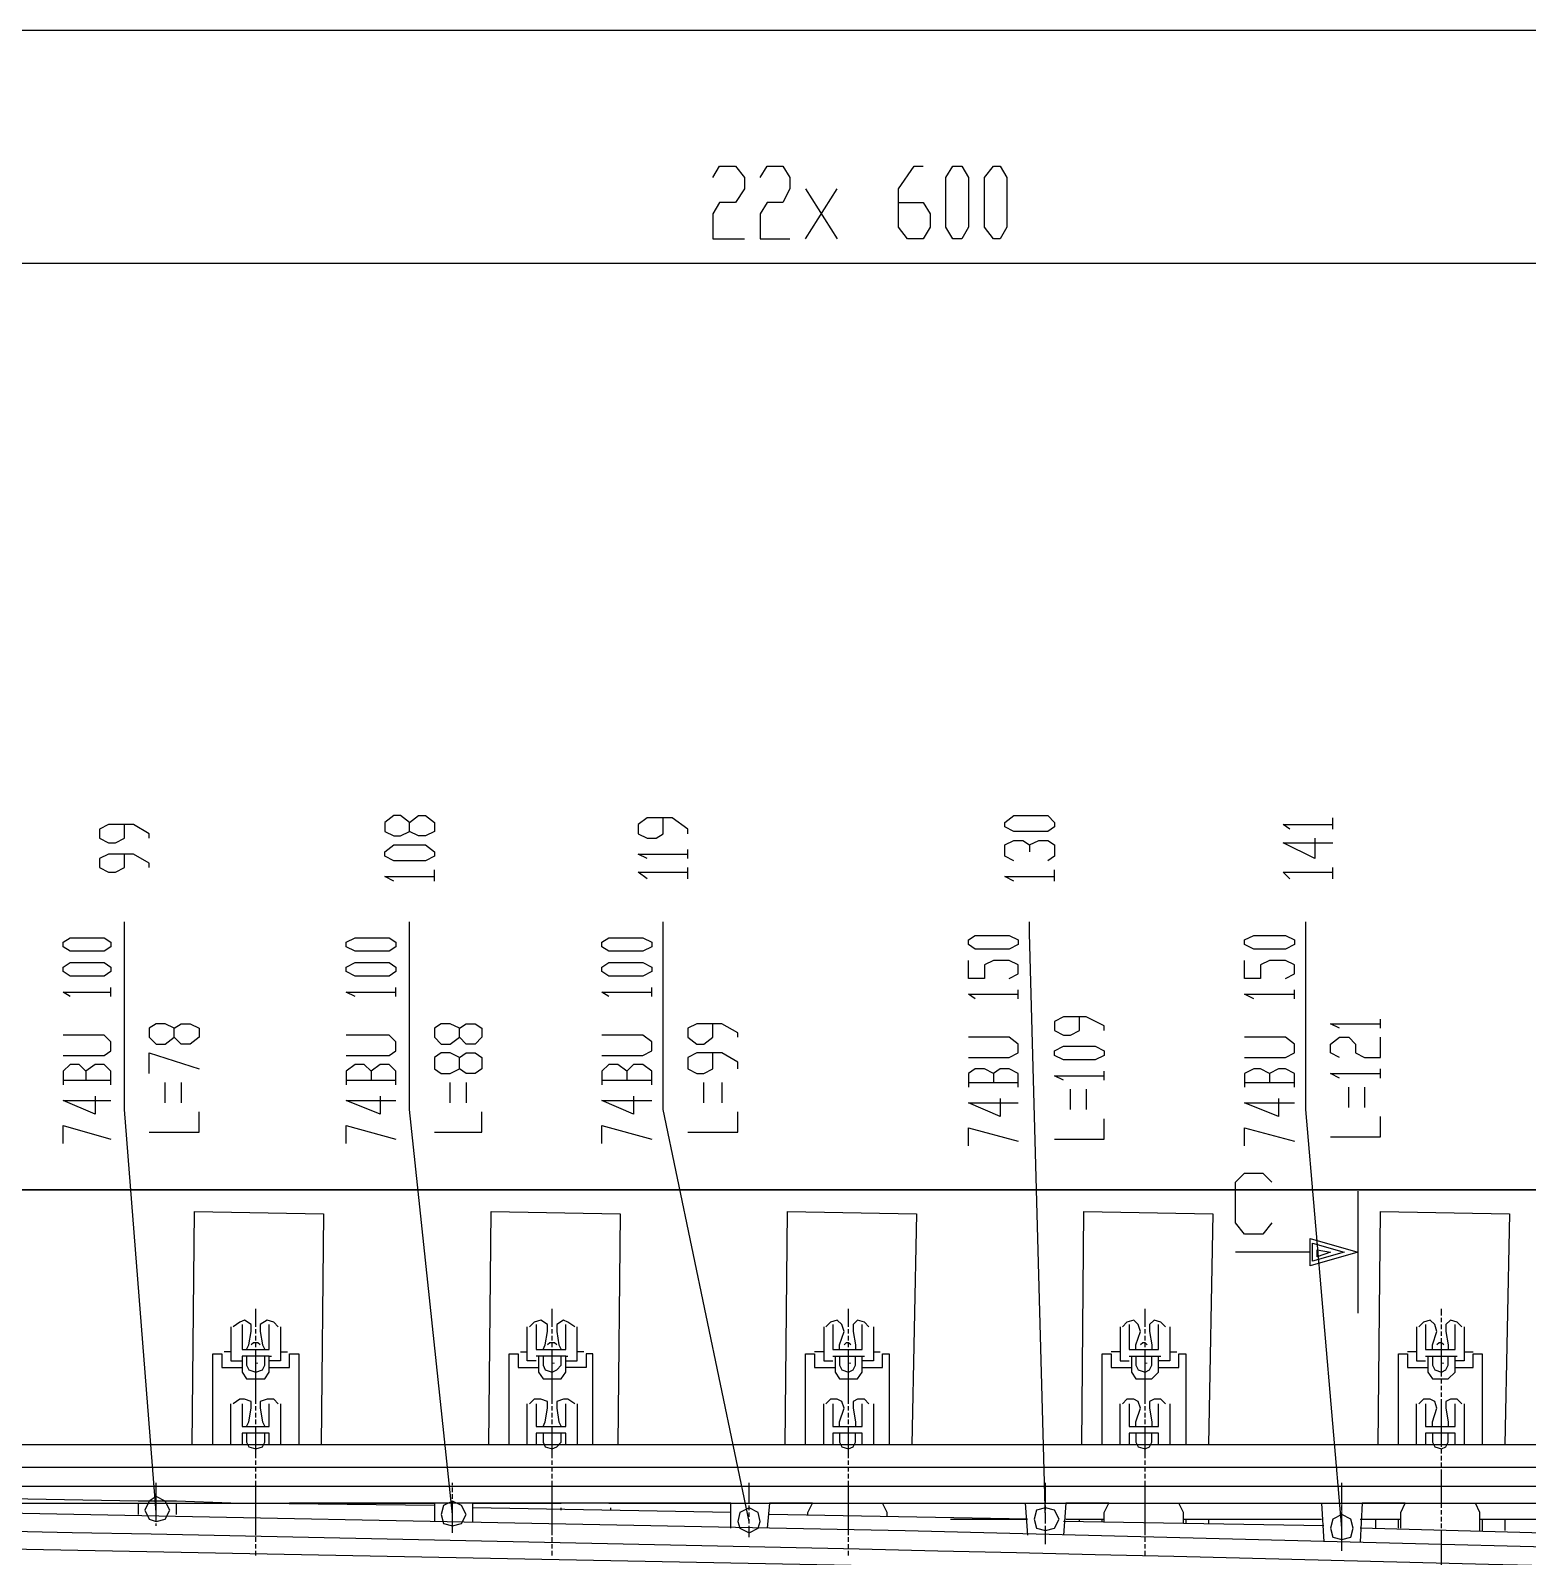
# Model space of a CAD drawing. Header units: millimetres. Extents: x -45 to 90, y -17 to 16.
# Drawn here: x 8.845 to 11.877, y 0.607 to 3.699 of the extents above; entities that cross this region are included whole.
import ezdxf

# ---------------------------------------------------------------- set-up
doc = ezdxf.new("R2010")
doc.units = ezdxf.units.MM
doc.layers.add('PDF_Geometry', color=7, linetype='Continuous')

msp = doc.modelspace()

# ---------------------------------------------------------------- linework, layer by layer
at = {"color": 5}
msp.add_line((0, 1.35), (53.4325, 1.35), dxfattribs=at)
at = {"color": 2}
msp.add_line((0, 0.75), (53.4325, 0.75), dxfattribs=at)
at = {"color": 6}
msp.add_lwpolyline([(-0.0021, -1.3499), (23.64, -1.95), (23.7209, 1.35), (0.0002, 1.3501)], close=True, dxfattribs=at)
at = {"color": 2}
msp.add_arc((-0.8299, -500.0575), 500.8082, 85.235272, 89.904911, dxfattribs=at)
at = {"layer": 'PDF_Geometry', "lineweight": 25}
for points in [[(36.9251, 3.6994), (0.1467, 3.6994)], [(10.2272, 3.4014), (10.2409, 3.4243), (10.273, 3.4243), (10.2913, 3.4014), (10.2913, 3.3785), (10.273, 3.351), (10.2409, 3.351), (10.2272, 3.3281), (10.2272, 3.2776), (10.2913, 3.2776)], [(10.3234, 3.4014), (10.3372, 3.4243), (10.3693, 3.4243), (10.383, 3.4014), (10.383, 3.3785), (10.3693, 3.351), (10.3372, 3.351), (10.3234, 3.3281), (10.3234, 3.2776), (10.383, 3.2776)], [(10.6031, 3.351), (10.6535, 3.351), (10.6672, 3.3281), (10.6672, 3.3006), (10.6535, 3.2776), (10.6214, 3.2776), (10.6031, 3.3006), (10.6031, 3.3785), (10.6352, 3.4243), (10.6535, 3.4243)], [(10.4151, 3.2776), (10.4793, 3.3785)], [(10.4151, 3.3785), (10.4793, 3.2776)], [(16.9521, 3.2272), (4.0524, 3.2272)], [(9.6129, 2.0949), (9.6312, 2.1087), (9.645, 2.1087), (9.6633, 2.0949), (9.6633, 2.0766), (9.645, 2.0674), (9.6312, 2.0674), (9.6129, 2.0766), (9.6129, 2.0949), (9.5946, 2.1087), (9.5808, 2.1087), (9.5625, 2.0949), (9.5625, 2.0766), (9.5808, 2.0674), (9.5946, 2.0674), (9.6129, 2.0766)], [(10.1767, 2.072), (10.1767, 2.0812), (10.1447, 2.1041), (10.0942, 2.1041), (10.0759, 2.0904), (10.0759, 2.072), (10.0942, 2.0629), (10.1126, 2.0629), (10.1263, 2.072), (10.1263, 2.1041)], [(11.4832, 2.0812), (11.4832, 2.1041)], [(9.0857, 2.0629), (9.0857, 2.072), (9.0536, 2.0904), (9.0032, 2.0904), (8.9849, 2.0812), (8.9849, 2.0629), (9.0032, 2.0537), (9.017, 2.0537), (9.0353, 2.0629), (9.0353, 2.0904)], [(11.3961, 2.0812), (11.3824, 2.0904), (11.4832, 2.0904)], [(10.8369, 2.017), (10.8185, 2.0262), (10.8185, 2.0491), (10.8369, 2.0583), (10.8552, 2.0583), (10.8689, 2.0491), (10.8689, 2.0353)], [(10.8689, 2.0491), (10.8873, 2.0583), (10.9056, 2.0583), (10.9194, 2.0491), (10.9194, 2.0262), (10.9056, 2.017)], [(11.4465, 2.0629), (11.4465, 2.0216), (11.3824, 2.0537), (11.4832, 2.0537)], [(9.0857, 2.0033), (9.0857, 2.0124), (9.0536, 2.0308), (9.0032, 2.0308), (8.9849, 2.0216), (8.9849, 2.0033), (9.0032, 1.9941), (9.017, 1.9941), (9.0353, 2.0033), (9.0353, 2.0308)], [(10.0942, 2.0216), (10.0759, 2.0308), (10.1767, 2.0308)], [(10.1767, 2.0216), (10.1767, 2.0399)], [(9.5808, 1.9758), (9.5625, 1.9849), (9.6633, 1.9849)], [(9.6633, 1.9758), (9.6633, 1.9987)], [(10.0942, 1.9803), (10.0759, 1.9941), (10.1767, 1.9941)], [(10.1767, 1.9803), (10.1767, 2.0033)], [(10.8369, 1.9758), (10.8185, 1.9849), (10.9194, 1.9849)], [(10.9194, 1.9758), (10.9194, 1.9987)], [(11.3961, 1.9803), (11.3824, 1.9941), (11.4832, 1.9941)], [(11.4832, 1.9803), (11.4832, 2.0033)], [(9.0995, 0.6968), (9.0353, 1.513), (9.0353, 1.8932)], [(9.7, 0.6922), (9.6129, 1.513), (9.6129, 1.8932)], [(10.3005, 0.6784), (10.1263, 1.513), (10.1263, 1.8932)], [(10.901, 0.6739), (10.901, 0.683), (10.8689, 1.8703), (10.8689, 1.8932)], [(11.5016, 0.6647), (11.4282, 1.513), (11.4282, 1.8932)], [(10.8277, 1.7786), (10.846, 1.7878), (10.846, 1.8061), (10.8277, 1.8153), (10.7956, 1.8153), (10.7773, 1.8061), (10.7773, 1.7786), (10.7452, 1.7786), (10.7452, 1.8153)], [(11.387, 1.7786), (11.4053, 1.7878), (11.4053, 1.8061), (11.387, 1.8153), (11.3549, 1.8153), (11.3365, 1.8061), (11.3365, 1.7786), (11.3044, 1.7786), (11.3044, 1.8153)], [(8.9253, 1.7422), (8.9115, 1.7511), (9.0078, 1.7511)], [(9.0078, 1.7422), (9.0078, 1.7603)], [(9.5029, 1.7422), (9.4845, 1.7511), (9.5854, 1.7511)], [(9.5854, 1.7422), (9.5854, 1.7603)], [(10.0163, 1.7422), (10.0025, 1.7511), (10.1034, 1.7511)], [(10.1034, 1.7422), (10.1034, 1.7603)], [(10.7589, 1.7374), (10.7452, 1.7465), (10.846, 1.7465)], [(10.846, 1.7374), (10.846, 1.7557)], [(11.3228, 1.7374), (11.3044, 1.7465), (11.4053, 1.7465)], [(11.4053, 1.7374), (11.4053, 1.7557)], [(11.0202, 1.6732), (11.0202, 1.6824), (10.9835, 1.7007), (10.9377, 1.7007), (10.9194, 1.6915), (10.9194, 1.6732), (10.9377, 1.664), (10.9515, 1.664), (10.9698, 1.6732), (10.9698, 1.7007)], [(9.1361, 1.6778), (9.1499, 1.687), (9.1682, 1.687), (9.1866, 1.6778), (9.1866, 1.6595), (9.1682, 1.6457), (9.1499, 1.6457), (9.1361, 1.6595), (9.1361, 1.6778), (9.1178, 1.687), (9.0995, 1.687), (9.0857, 1.6778), (9.0857, 1.6595), (9.0995, 1.6457), (9.1178, 1.6457), (9.1361, 1.6595)], [(9.7137, 1.6778), (9.7275, 1.687), (9.7458, 1.687), (9.7596, 1.6778), (9.7596, 1.6595), (9.7458, 1.6457), (9.7275, 1.6457), (9.7137, 1.6595), (9.7137, 1.6778), (9.6954, 1.687), (9.6771, 1.687), (9.6633, 1.6778), (9.6633, 1.6595), (9.6771, 1.6457), (9.6954, 1.6457), (9.7137, 1.6595)], [(10.2776, 1.6595), (10.2776, 1.6686), (10.2455, 1.687), (10.1951, 1.687), (10.1767, 1.6778), (10.1767, 1.6595), (10.1951, 1.6457), (10.2088, 1.6457), (10.2272, 1.6595), (10.2272, 1.687)], [(11.497, 1.6778), (11.4786, 1.687), (11.5795, 1.687)], [(11.5795, 1.6778), (11.5795, 1.6961)], [(8.9115, 1.6228), (8.994, 1.6228), (9.0078, 1.6319), (9.0078, 1.6503), (8.994, 1.664), (8.9115, 1.664)], [(9.4845, 1.6228), (9.5716, 1.6228), (9.5854, 1.6319), (9.5854, 1.6503), (9.5716, 1.664), (9.4845, 1.664)], [(10.0025, 1.6228), (10.0851, 1.6228), (10.1034, 1.6319), (10.1034, 1.6503), (10.0851, 1.664), (10.0025, 1.664)], [(10.7452, 1.6182), (10.8277, 1.6182), (10.846, 1.6276), (10.846, 1.6457), (10.8277, 1.6595), (10.7452, 1.6595)], [(11.3044, 1.6182), (11.387, 1.6182), (11.4053, 1.6276), (11.4053, 1.6457), (11.387, 1.6595), (11.3044, 1.6595)], [(11.497, 1.6182), (11.4786, 1.6276), (11.4786, 1.6457), (11.497, 1.6595), (11.5153, 1.6595), (11.5291, 1.6457), (11.5291, 1.6276), (11.5474, 1.6182), (11.5795, 1.6182), (11.5795, 1.6595)], [(9.0857, 1.5861), (9.0857, 1.6276), (9.1866, 1.5953)], [(9.7137, 1.6182), (9.7275, 1.6276), (9.7458, 1.6276), (9.7596, 1.6182), (9.7596, 1.5953), (9.7458, 1.5861), (9.7275, 1.5861), (9.7137, 1.5953), (9.7137, 1.6182), (9.6954, 1.6276), (9.6771, 1.6276), (9.6633, 1.6182), (9.6633, 1.5953), (9.6771, 1.5861), (9.6954, 1.5861), (9.7137, 1.5953)], [(10.2776, 1.5953), (10.2776, 1.609), (10.2455, 1.6276), (10.1951, 1.6276), (10.1767, 1.6182), (10.1767, 1.5953), (10.1951, 1.5861), (10.2088, 1.5861), (10.2272, 1.5953), (10.2272, 1.6276)], [(8.9574, 1.5907), (8.9436, 1.6044), (8.9253, 1.6044), (8.9115, 1.5907), (8.9115, 1.5632)], [(9.0078, 1.5632), (9.0078, 1.5907), (8.994, 1.6044), (8.9757, 1.6044), (8.9574, 1.5907), (8.9574, 1.5724)], [(9.535, 1.5907), (9.5212, 1.6044), (9.5029, 1.6044), (9.4845, 1.5907), (9.4845, 1.5632)], [(9.5854, 1.5632), (9.5854, 1.5907), (9.5716, 1.6044), (9.5533, 1.6044), (9.535, 1.5907), (9.535, 1.5724)], [(10.053, 1.5907), (10.0346, 1.6044), (10.0163, 1.6044), (10.0025, 1.5907), (10.0025, 1.5632)], [(10.1034, 1.5632), (10.1034, 1.5907), (10.0851, 1.6044), (10.0667, 1.6044), (10.053, 1.5907), (10.053, 1.5724)], [(10.7956, 1.5861), (10.7773, 1.5953), (10.7589, 1.5953), (10.7452, 1.5861), (10.7452, 1.5586)], [(10.846, 1.5586), (10.846, 1.5861), (10.8277, 1.5953), (10.8094, 1.5953), (10.7956, 1.5861), (10.7956, 1.5678)], [(10.9377, 1.5724), (10.9194, 1.5815), (11.0202, 1.5815)], [(11.0202, 1.5724), (11.0202, 1.5907)], [(11.3549, 1.5861), (11.3365, 1.5953), (11.3228, 1.5953), (11.3044, 1.5861), (11.3044, 1.5586)], [(11.4053, 1.5586), (11.4053, 1.5861), (11.387, 1.5953), (11.3732, 1.5953), (11.3549, 1.5861), (11.3549, 1.5678)], [(11.497, 1.5769), (11.4786, 1.5861), (11.5795, 1.5861)], [(11.5795, 1.5769), (11.5795, 1.5953)], [(8.9115, 1.5724), (9.0078, 1.5724)], [(9.1178, 1.5265), (9.1178, 1.5678)], [(9.1499, 1.5678), (9.1499, 1.5265)], [(9.4845, 1.5724), (9.5854, 1.5724)], [(9.6954, 1.5265), (9.6954, 1.5678)], [(9.7275, 1.5678), (9.7275, 1.5265)], [(10.0025, 1.5724), (10.1034, 1.5724)], [(10.2088, 1.5265), (10.2088, 1.5678)], [(10.2455, 1.5678), (10.2455, 1.5265)], [(10.7452, 1.5678), (10.846, 1.5678)], [(10.9515, 1.513), (10.9515, 1.554)], [(10.9835, 1.554), (10.9835, 1.513)], [(11.3044, 1.5678), (11.4053, 1.5678)], [(11.5153, 1.5173), (11.5153, 1.5586)], [(11.5474, 1.5586), (11.5474, 1.5173)], [(8.9757, 1.5403), (8.9757, 1.5036), (8.9115, 1.5311), (9.0078, 1.5311)], [(9.5533, 1.5403), (9.5533, 1.5036), (9.4845, 1.5311), (9.5854, 1.5311)], [(10.0667, 1.5403), (10.0667, 1.5036), (10.0025, 1.5311), (10.1034, 1.5311)], [(10.8094, 1.5357), (10.8094, 1.499), (10.7452, 1.5265), (10.846, 1.5265)], [(11.3732, 1.5357), (11.3732, 1.499), (11.3044, 1.5265), (11.4053, 1.5265)], [(9.0857, 1.4669), (9.1866, 1.4669), (9.1866, 1.5082)], [(9.6633, 1.4669), (9.7596, 1.4669), (9.7596, 1.5082)], [(10.1767, 1.4669), (10.2776, 1.4669), (10.2776, 1.5082)], [(10.9194, 1.4532), (11.0202, 1.4532), (11.0202, 1.4944)], [(11.4786, 1.4577), (11.5795, 1.4577), (11.5795, 1.499)], [(8.9115, 1.444), (8.9115, 1.4807), (9.0078, 1.4532)], [(9.4845, 1.444), (9.4845, 1.4807), (9.5854, 1.4532)], [(10.0025, 1.444), (10.0025, 1.4807), (10.1034, 1.4532)], [(10.7452, 1.4394), (10.7452, 1.4761), (10.846, 1.4486)], [(11.3044, 1.4394), (11.3044, 1.4761), (11.4053, 1.4486)], [(11.3594, 1.2837), (11.3411, 1.2606), (11.3044, 1.2606), (11.2861, 1.2837), (11.2861, 1.3661), (11.3044, 1.3844), (11.3411, 1.3844), (11.3594, 1.3661)], [(11.5336, 1.3477), (11.5336, 1.224), (11.5336, 1.1002)], [(9.1728, 0.8343), (9.1774, 1.3065), (9.4387, 1.3019), (9.4341, 0.8343)], [(9.7733, 0.8343), (9.7779, 1.3065), (10.0392, 1.3019), (10.0346, 0.8343)], [(10.3739, 0.8343), (10.3784, 1.3065), (10.6397, 1.3019), (10.6306, 0.8343)], [(10.9744, 0.8343), (10.979, 1.3065), (11.2403, 1.3019), (11.2311, 0.8343)], [(11.5749, 0.8343), (11.5795, 1.3065), (11.8408, 1.3019), (11.8316, 0.8343)], [(11.4374, 1.224), (11.2861, 1.224)], [(9.2828, 1.0268), (9.2874, 1.036), (9.292, 1.0635), (9.292, 1.0773), (9.2783, 1.0864), (9.2691, 1.0819), (9.2553, 1.0727)], [(9.3012, 1.0727), (9.3012, 1.0819), (9.3012, 1.0864), (9.3012, 1.0956), (9.3012, 1.1002), (9.3012, 1.1094)], [(9.347, 1.0727), (9.3379, 1.0819), (9.3241, 1.0864), (9.3103, 1.0773), (9.3103, 1.0635), (9.3149, 1.036), (9.3195, 1.0268)], [(9.8834, 1.0268), (9.8879, 1.036), (9.8925, 1.0635), (9.8925, 1.0773), (9.8788, 1.0864), (9.865, 1.0819), (9.8559, 1.0727)], [(9.9017, 1.0727), (9.9017, 1.0819), (9.9017, 1.0864), (9.9017, 1.0956), (9.9017, 1.1002), (9.9017, 1.1094)], [(9.9475, 1.0727), (9.9338, 1.0819), (9.9246, 1.0864), (9.9109, 1.0773), (9.9109, 1.0635), (9.9154, 1.036), (9.92, 1.0268)], [(10.4839, 1.0268), (10.4839, 1.036), (10.493, 1.0635), (10.4885, 1.0773), (10.4793, 1.0864), (10.4655, 1.0819), (10.4564, 1.0727)], [(10.5022, 1.0727), (10.5022, 1.0819), (10.5022, 1.0864), (10.5022, 1.0956), (10.5022, 1.1002), (10.5022, 1.1094)], [(10.5435, 1.0727), (10.5343, 1.0819), (10.5206, 1.0864), (10.5114, 1.0773), (10.5114, 1.0635), (10.516, 1.036), (10.516, 1.0268)], [(11.0844, 1.0268), (11.0844, 1.036), (11.0936, 1.0635), (11.089, 1.0773), (11.0798, 1.0864), (11.0661, 1.0819), (11.0569, 1.0727)], [(11.1027, 1.0727), (11.1027, 1.0819), (11.1027, 1.0864), (11.1027, 1.0956), (11.1027, 1.1002), (11.1027, 1.1094)], [(11.144, 1.0727), (11.1348, 1.0819), (11.1211, 1.0864), (11.1119, 1.0773), (11.1119, 1.0635), (11.1165, 1.036), (11.1165, 1.0268)], [(11.6849, 1.0268), (11.6849, 1.036), (11.6941, 1.0635), (11.6895, 1.0773), (11.6803, 1.0864), (11.6666, 1.0819), (11.6574, 1.0727)], [(11.7033, 1.0956), (11.7033, 1.1094)], [(11.7033, 1.0819), (11.7033, 1.091)], [(11.7445, 1.0727), (11.7353, 1.0819), (11.7216, 1.0864), (11.7124, 1.0773), (11.7124, 1.0635), (11.717, 1.036), (11.717, 1.0268)], [(9.2508, 1.0727), (9.2508, 1.0223), (9.237, 1.0223)], [(9.2737, 1.0773), (9.2737, 1.0268), (9.3287, 1.0268), (9.3287, 1.0773)], [(9.3012, 1.0589), (9.3012, 1.0681)], [(9.3012, 1.0452), (9.3012, 1.0545)], [(9.3516, 1.0727), (9.3516, 1.0223), (9.3654, 1.0223)], [(9.8375, 1.0223), (9.8513, 1.0223), (9.8513, 1.0727)], [(9.8696, 1.0773), (9.8696, 1.0268), (9.9292, 1.0268), (9.9292, 1.0773)], [(9.9017, 1.0589), (9.9017, 1.0681)], [(9.9017, 1.0452), (9.9017, 1.0545)], [(9.9659, 1.0223), (9.9521, 1.0223), (9.9521, 1.0727)], [(10.4518, 1.0727), (10.4518, 1.0223), (10.4335, 1.0223)], [(10.4701, 1.0773), (10.4701, 1.0268), (10.5297, 1.0268), (10.5297, 1.0773)], [(10.5022, 1.0589), (10.5022, 1.0681)], [(10.5022, 1.0452), (10.5022, 1.0545)], [(10.5526, 1.0727), (10.5526, 1.0223), (10.5664, 1.0223)], [(11.0523, 1.0727), (11.0523, 1.0223), (11.034, 1.0223)], [(11.0706, 1.0773), (11.0706, 1.0268), (11.1302, 1.0268), (11.1302, 1.0773)], [(11.1027, 1.0589), (11.1027, 1.0681)], [(11.1027, 1.0452), (11.1027, 1.0545)], [(11.1532, 1.0727), (11.1532, 1.0223), (11.1669, 1.0223)], [(11.6528, 1.0727), (11.6528, 1.0223), (11.6345, 1.0223)], [(11.6712, 1.0773), (11.6712, 1.0268), (11.7308, 1.0268), (11.7308, 1.0773)], [(11.7033, 1.0681), (11.7033, 1.0773)], [(11.7033, 1.0545), (11.7033, 1.0635)], [(11.7491, 1.0727), (11.7491, 1.0223), (11.7674, 1.0223)], [(9.2508, 1.0223), (9.2508, 1.0039), (9.2737, 1.0039)], [(9.3103, 1.036), (9.3058, 1.0406), (9.2966, 1.0406), (9.292, 1.036)], [(9.3012, 1.0314), (9.3012, 1.0406)], [(9.3012, 0.9168), (9.3012, 0.9306), (9.3012, 0.9443), (9.3012, 0.9581), (9.3012, 0.9718), (9.3012, 0.9856), (9.3012, 0.9993), (9.3012, 1.0131), (9.3012, 1.0268)], [(9.3516, 1.0223), (9.3516, 1.0039), (9.3287, 1.0039)], [(9.8696, 1.0039), (9.8513, 1.0039), (9.8513, 1.0223)], [(9.9109, 1.036), (9.9063, 1.0406), (9.8971, 1.0406), (9.8925, 1.036)], [(9.9017, 1.0314), (9.9017, 1.0406)], [(9.9017, 0.9168), (9.9017, 0.9306), (9.9017, 0.9443), (9.9017, 0.9581), (9.9017, 0.9718), (9.9017, 0.9856), (9.9017, 0.9993), (9.9017, 1.0131), (9.9017, 1.0268)], [(9.9292, 1.0039), (9.9521, 1.0039), (9.9521, 1.0223)], [(10.4518, 1.0223), (10.4518, 1.0039), (10.4701, 1.0039)], [(10.5068, 1.036), (10.5022, 1.0406), (10.4976, 1.0406), (10.493, 1.036)], [(10.5022, 1.0314), (10.5022, 1.0406)], [(10.5022, 0.9168), (10.5022, 0.9306), (10.5022, 0.9443), (10.5022, 0.9581), (10.5022, 0.9718), (10.5022, 0.9856), (10.5022, 0.9993), (10.5022, 1.0131), (10.5022, 1.0268)], [(10.5526, 1.0223), (10.5526, 1.0039), (10.5297, 1.0039)], [(11.0523, 1.0223), (11.0523, 1.0039), (11.0706, 1.0039)], [(11.1073, 1.036), (11.1027, 1.0406), (11.0982, 1.0406), (11.0936, 1.036)], [(11.1027, 1.0314), (11.1027, 1.0406)], [(11.1027, 0.9168), (11.1027, 0.9306), (11.1027, 0.9443), (11.1027, 0.9581), (11.1027, 0.9718), (11.1027, 0.9856), (11.1027, 0.9993), (11.1027, 1.0131), (11.1027, 1.0268)], [(11.1532, 1.0223), (11.1532, 1.0039), (11.1302, 1.0039)], [(11.6528, 1.0223), (11.6528, 1.0039), (11.6712, 1.0039)], [(11.7078, 1.036), (11.7033, 1.0406), (11.6987, 1.0406), (11.6941, 1.036)], [(11.7033, 0.9718), (11.7033, 0.981), (11.7033, 0.9856), (11.7033, 0.9948), (11.7033, 0.9993), (11.7033, 1.0085), (11.7033, 1.0131), (11.7033, 1.0223), (11.7033, 1.0268), (11.7033, 1.036), (11.7033, 1.0406), (11.7033, 1.0498)], [(11.7491, 1.0223), (11.7491, 1.0039), (11.7308, 1.0039)], [(9.2141, 0.8343), (9.2141, 1.0177), (9.2324, 1.0177), (9.2324, 0.9902), (9.2737, 0.9902)], [(9.3287, 1.0131), (9.2737, 1.0131), (9.2737, 0.981), (9.2828, 0.9672), (9.3195, 0.9672), (9.3287, 0.981), (9.3287, 1.0131), (9.3333, 1.0131)], [(9.2828, 1.0131), (9.2828, 0.9948), (9.2874, 0.9856), (9.3012, 0.981), (9.3149, 0.9856), (9.3195, 0.9948), (9.3195, 1.0131)], [(9.3287, 0.9902), (9.3699, 0.9902), (9.3699, 1.0177), (9.3883, 1.0177), (9.3883, 0.8343)], [(9.8146, 0.8343), (9.8146, 1.0177), (9.8329, 1.0177), (9.8329, 0.9902), (9.8742, 0.9902)], [(9.8742, 1.0131), (9.8742, 0.981), (9.8834, 0.9672), (9.92, 0.9672), (9.9292, 0.981), (9.9292, 1.0131), (9.8742, 1.0131), (9.8696, 1.0131)], [(9.8834, 1.0131), (9.8834, 0.9948), (9.8879, 0.9856), (9.9017, 0.981), (9.9109, 0.9856), (9.92, 0.9948), (9.92, 1.0131)], [(9.9842, 0.8343), (9.9842, 1.0177), (9.9705, 1.0177), (9.9705, 0.9902), (9.9292, 0.9902)], [(9.9292, 1.0131), (9.9338, 1.0131)], [(10.4151, 0.8343), (10.4151, 1.0177), (10.4335, 1.0177), (10.4335, 0.9902), (10.4747, 0.9902)], [(10.4701, 1.0131), (10.4747, 1.0131), (10.5297, 1.0131)], [(10.4747, 1.0131), (10.4747, 0.981), (10.4839, 0.9672), (10.5206, 0.9672), (10.5297, 0.981), (10.5297, 1.0131), (10.5343, 1.0131)], [(10.4839, 1.0131), (10.4839, 0.9948), (10.4885, 0.9856), (10.5022, 0.981), (10.5114, 0.9856), (10.516, 0.9948), (10.516, 1.0131)], [(10.5297, 0.9902), (10.571, 0.9902), (10.571, 1.0177), (10.5847, 1.0177), (10.5847, 0.8343)], [(11.0156, 0.8343), (11.0156, 1.0177), (11.034, 1.0177), (11.034, 0.9902), (11.0752, 0.9902)], [(11.0706, 1.0131), (11.0752, 1.0131), (11.1302, 1.0131)], [(11.0752, 1.0131), (11.0752, 0.981), (11.0844, 0.9672), (11.1165, 0.9672), (11.1302, 0.981), (11.1302, 1.0131), (11.1348, 1.0131)], [(11.0844, 1.0131), (11.0844, 0.9948), (11.089, 0.9856), (11.1027, 0.981), (11.1119, 0.9856), (11.1165, 0.9948), (11.1165, 1.0131)], [(11.1302, 0.9902), (11.1715, 0.9902), (11.1715, 1.0177), (11.1853, 1.0177), (11.1853, 0.8343)], [(11.6162, 0.8343), (11.6162, 1.0177), (11.6345, 1.0177), (11.6345, 0.9902), (11.6758, 0.9902)], [(11.6712, 1.0131), (11.6758, 1.0131), (11.7308, 1.0131)], [(11.6758, 1.0131), (11.6758, 0.981), (11.6849, 0.9672), (11.717, 0.9672), (11.7308, 0.981), (11.7308, 1.0131), (11.7353, 1.0131)], [(11.6849, 1.0131), (11.6849, 0.9948), (11.6895, 0.9856), (11.7033, 0.981), (11.7124, 0.9856), (11.717, 0.9948), (11.717, 1.0131)], [(11.7308, 0.9902), (11.7674, 0.9902), (11.7674, 1.0177), (11.7858, 1.0177), (11.7858, 0.8343)], [(11.7033, 0.9581), (11.7033, 0.9672)], [(11.7033, 0.9443), (11.7033, 0.9535)], [(11.7033, 0.9306), (11.7033, 0.9399)], [(9.2508, 0.8343), (9.2508, 0.9168)], [(9.2828, 0.871), (9.2874, 0.8802), (9.292, 0.9077), (9.292, 0.9214), (9.2783, 0.926), (9.2691, 0.926), (9.2553, 0.9168)], [(9.2737, 0.9168), (9.2737, 0.871), (9.3287, 0.871), (9.3287, 0.9168)], [(9.3012, 0.9031), (9.3012, 0.9122)], [(9.3012, 0.8893), (9.3012, 0.8985)], [(9.347, 0.9168), (9.3379, 0.926), (9.3241, 0.926), (9.3103, 0.9214), (9.3103, 0.9077), (9.3149, 0.8802), (9.3195, 0.871)], [(9.3516, 0.9168), (9.3516, 0.8343)], [(9.8513, 0.8343), (9.8513, 0.9168)], [(9.8834, 0.871), (9.8879, 0.8802), (9.8925, 0.9077), (9.8925, 0.9214), (9.8788, 0.926), (9.865, 0.926), (9.8559, 0.9168)], [(9.8696, 0.9168), (9.8696, 0.871), (9.9292, 0.871), (9.9292, 0.9168)], [(9.9017, 0.9031), (9.9017, 0.9122)], [(9.9017, 0.8893), (9.9017, 0.8985)], [(9.9475, 0.9168), (9.9338, 0.926), (9.9246, 0.926), (9.9109, 0.9214), (9.9109, 0.9077), (9.9154, 0.8802), (9.92, 0.871)], [(9.9521, 0.9168), (9.9521, 0.8343)], [(10.4518, 0.8343), (10.4518, 0.9168)], [(10.4839, 0.871), (10.4839, 0.8802), (10.493, 0.9077), (10.4885, 0.9214), (10.4793, 0.926), (10.4655, 0.926), (10.4564, 0.9168)], [(10.4701, 0.9168), (10.4701, 0.871), (10.5297, 0.871), (10.5297, 0.9168)], [(10.5022, 0.9031), (10.5022, 0.9122)], [(10.5022, 0.8893), (10.5022, 0.8985)], [(10.5435, 0.9168), (10.5343, 0.926), (10.5206, 0.926), (10.5114, 0.9214), (10.5114, 0.9077), (10.516, 0.8802), (10.516, 0.871)], [(10.5526, 0.9168), (10.5526, 0.8343)], [(11.0523, 0.8343), (11.0523, 0.9168)], [(11.0844, 0.871), (11.0844, 0.8802), (11.0936, 0.9077), (11.089, 0.9214), (11.0798, 0.926), (11.0661, 0.926), (11.0569, 0.9168)], [(11.0706, 0.9168), (11.0706, 0.871), (11.1302, 0.871), (11.1302, 0.9168)], [(11.1027, 0.9031), (11.1027, 0.9122)], [(11.1027, 0.8893), (11.1027, 0.8985)], [(11.144, 0.9168), (11.1348, 0.926), (11.1211, 0.926), (11.1119, 0.9214), (11.1119, 0.9077), (11.1165, 0.8802), (11.1165, 0.871)], [(11.1532, 0.9168), (11.1532, 0.8343)], [(11.6528, 0.8343), (11.6528, 0.9168)], [(11.6849, 0.871), (11.6849, 0.8802), (11.6941, 0.9077), (11.6895, 0.9214), (11.6803, 0.926), (11.6666, 0.926), (11.6574, 0.9168)], [(11.6712, 0.9168), (11.6712, 0.871), (11.7308, 0.871), (11.7308, 0.9168)], [(11.7033, 0.8297), (11.7033, 0.8435), (11.7033, 0.8572), (11.7033, 0.871), (11.7033, 0.8847), (11.7033, 0.8985), (11.7033, 0.9122), (11.7033, 0.926)], [(11.7445, 0.9168), (11.7353, 0.926), (11.7216, 0.926), (11.7124, 0.9214), (11.7124, 0.9077), (11.717, 0.8802), (11.717, 0.871)], [(11.7491, 0.9168), (11.7491, 0.8343)], [(9.3012, 0.8756), (9.3012, 0.8847)], [(9.3012, 0.8068), (9.3012, 0.816), (9.3012, 0.8206), (9.3012, 0.8297), (9.3012, 0.8343), (9.3012, 0.8435), (9.3012, 0.8481), (9.3012, 0.8572), (9.3012, 0.8618), (9.3012, 0.871)], [(9.9017, 0.8756), (9.9017, 0.8847)], [(9.9017, 0.8068), (9.9017, 0.816), (9.9017, 0.8206), (9.9017, 0.8297), (9.9017, 0.8343), (9.9017, 0.8435), (9.9017, 0.8481), (9.9017, 0.8572), (9.9017, 0.8618), (9.9017, 0.871)], [(10.5022, 0.8756), (10.5022, 0.8847)], [(10.5022, 0.8068), (10.5022, 0.816), (10.5022, 0.8206), (10.5022, 0.8297), (10.5022, 0.8343), (10.5022, 0.8435), (10.5022, 0.8481), (10.5022, 0.8572), (10.5022, 0.8618), (10.5022, 0.871)], [(11.1027, 0.8756), (11.1027, 0.8847)], [(11.1027, 0.8068), (11.1027, 0.816), (11.1027, 0.8206), (11.1027, 0.8297), (11.1027, 0.8343), (11.1027, 0.8435), (11.1027, 0.8481), (11.1027, 0.8572), (11.1027, 0.8618), (11.1027, 0.871)], [(9.3287, 0.8343), (9.3287, 0.8572), (9.2737, 0.8572), (9.2737, 0.8343)], [(9.2828, 0.8572), (9.2828, 0.8389), (9.2874, 0.8297), (9.3012, 0.8253), (9.3149, 0.8297), (9.3195, 0.8389), (9.3195, 0.8572)], [(9.9292, 0.8343), (9.9292, 0.8572), (9.8696, 0.8572), (9.8696, 0.8343)], [(9.8834, 0.8572), (9.8834, 0.8389), (9.8879, 0.8297), (9.9017, 0.8253), (9.9109, 0.8297), (9.92, 0.8389), (9.92, 0.8572)], [(10.5297, 0.8343), (10.5297, 0.8572), (10.4701, 0.8572), (10.4701, 0.8343)], [(10.4839, 0.8572), (10.4839, 0.8389), (10.4885, 0.8297), (10.5022, 0.8253), (10.5114, 0.8297), (10.516, 0.8389), (10.516, 0.8572)], [(11.1302, 0.8343), (11.1302, 0.8572), (11.0706, 0.8572), (11.0706, 0.8343)], [(11.0844, 0.8572), (11.0844, 0.8389), (11.089, 0.8297), (11.1027, 0.8253), (11.1119, 0.8297), (11.1165, 0.8389), (11.1165, 0.8572)], [(11.7308, 0.8343), (11.7308, 0.8572), (11.6712, 0.8572), (11.6712, 0.8343)], [(11.6849, 0.8572), (11.6849, 0.8389), (11.6895, 0.8297), (11.7033, 0.8253), (11.7124, 0.8297), (11.717, 0.8389), (11.717, 0.8572)], [(-0.4813, 0.8343), (14.6738, 0.8343)], [(11.7033, 0.816), (11.7033, 0.8253)], [(11.7033, 0.8022), (11.7033, 0.8114)], [(-0.8068, 0.7885), (-0.7472, 0.7885), (16.7183, 0.7885), (16.7779, 0.7885)], [(9.3012, 0.7931), (9.3012, 0.8022)], [(9.3012, 0.7793), (9.3012, 0.7885)], [(9.3012, 0.7655), (9.3012, 0.7747)], [(9.9017, 0.7931), (9.9017, 0.8022)], [(9.9017, 0.7793), (9.9017, 0.7885)], [(9.9017, 0.7655), (9.9017, 0.7747)], [(10.5022, 0.7931), (10.5022, 0.8022)], [(10.5022, 0.7793), (10.5022, 0.7885)], [(10.5022, 0.7655), (10.5022, 0.7747)], [(11.1027, 0.7931), (11.1027, 0.8022)], [(11.1027, 0.7793), (11.1027, 0.7885)], [(11.1027, 0.7655), (11.1027, 0.7747)], [(11.7033, 0.7885), (11.7033, 0.7976)], [(11.7033, 0.706), (11.7033, 0.7151), (11.7033, 0.7197), (11.7033, 0.7289), (11.7033, 0.7335), (11.7033, 0.7426), (11.7033, 0.7472), (11.7033, 0.7564), (11.7033, 0.761), (11.7033, 0.7701), (11.7033, 0.7747), (11.7033, 0.7839)], [(9.0995, 0.6784), (9.0995, 0.6922), (9.0995, 0.706), (9.0995, 0.7197), (9.0995, 0.7335), (9.0995, 0.7472), (9.0995, 0.7564)], [(9.3012, 0.6509), (9.3012, 0.6647), (9.3012, 0.6784), (9.3012, 0.6922), (9.3012, 0.706), (9.3012, 0.7197), (9.3012, 0.7335), (9.3012, 0.7472), (9.3012, 0.761)], [(9.7, 0.7518), (9.7, 0.7564)], [(9.7, 0.738), (9.7, 0.7472)], [(9.9017, 0.6509), (9.9017, 0.6647), (9.9017, 0.6784), (9.9017, 0.6922), (9.9017, 0.706), (9.9017, 0.7197), (9.9017, 0.7335), (9.9017, 0.7472), (9.9017, 0.761)], [(10.3005, 0.7151), (10.3005, 0.7289), (10.3005, 0.7426), (10.3005, 0.7564)], [(10.5022, 0.6509), (10.5022, 0.6647), (10.5022, 0.6784), (10.5022, 0.6922), (10.5022, 0.706), (10.5022, 0.7197), (10.5022, 0.7335), (10.5022, 0.7472), (10.5022, 0.761)], [(10.901, 0.7151), (10.901, 0.7289), (10.901, 0.7426), (10.901, 0.7564)], [(11.1027, 0.6509), (11.1027, 0.6647), (11.1027, 0.6784), (11.1027, 0.6922), (11.1027, 0.706), (11.1027, 0.7197), (11.1027, 0.7335), (11.1027, 0.7472), (11.1027, 0.761)], [(11.5016, 0.7151), (11.5016, 0.7289), (11.5016, 0.7426), (11.5016, 0.7564)], [(9.6633, 0.7107), (9.2508, 0.7151), (9.1407, 0.7197), (9.0628, 0.7197), (8.5402, 0.7289), (8.4623, 0.7335), (8.2835, 0.7335), (7.683, 0.7335), (-0.0046, 0.7335)], [(16.0903, 0.4309), (14.5408, 0.4815), (12.9501, 0.5272), (10.6122, 0.5868), (8.2789, 0.6326), (7.683, 0.6464), (3.9882, 0.6922), (0.298, 0.7151), (0.1971, 0.7151), (-0.0046, 0.7151), (0.1971, 0.7151), (7.683, 0.7151), (8.2789, 0.706), (10.6168, 0.6601), (12.9501, 0.6005), (14.5408, 0.5547), (16.0903, 0.5043), (16.2553, 0.4997), (16.7137, 0.4815), (16.7733, 0.4815)], [(8.2789, 0.7151), (8.6319, 0.7151), (8.774, 0.7151), (9.2324, 0.7151), (9.3699, 0.7151), (9.6633, 0.7151), (9.6633, 0.6784)], [(9.0628, 0.7151), (9.0628, 0.6922)], [(9.1407, 0.6922), (9.1407, 0.7151)], [(9.7413, 0.6784), (9.7413, 0.7151), (9.92, 0.7151), (9.7413, 0.7151), (9.6633, 0.7151), (9.3699, 0.7151), (9.3745, 0.7151)], [(9.7, 0.7243), (9.7, 0.7335)], [(9.7, 0.6555), (9.7, 0.6647), (9.7, 0.6784), (9.7, 0.6922), (9.7, 0.706), (9.7, 0.7197)], [(10.2638, 0.6647), (10.2638, 0.7151), (10.0163, 0.7151), (9.92, 0.7151)], [(10.0163, 0.7151), (10.2638, 0.7151), (10.3418, 0.7151), (10.4289, 0.7151), (10.571, 0.7151), (10.8598, 0.7151), (10.8644, 0.6509)], [(10.4197, 0.6922), (10.4197, 0.6968), (10.4289, 0.7151), (10.3418, 0.7151), (10.3372, 0.6647)], [(10.5801, 0.6876), (10.5801, 0.6968), (10.571, 0.7151), (10.8598, 0.7151), (10.9423, 0.7151), (11.0294, 0.7151), (11.1715, 0.7151), (11.4603, 0.7151), (11.4649, 0.6372)], [(11.0202, 0.6784), (11.0202, 0.6968), (11.0294, 0.7151), (10.9423, 0.7151), (10.9377, 0.6509)], [(11.1807, 0.6739), (11.1807, 0.6968), (11.1715, 0.7151), (11.4603, 0.7151), (11.5428, 0.7151), (11.6299, 0.7151), (11.772, 0.7151), (12.0608, 0.7151), (12.0654, 0.6234)], [(11.6207, 0.6647), (11.6207, 0.6968), (11.6299, 0.7151), (11.5428, 0.7151), (11.5382, 0.6372)], [(11.6299, 0.7151), (11.772, 0.7151), (12.0608, 0.7151), (12.1387, 0.7151), (12.2304, 0.7151), (12.3725, 0.7151), (12.6613, 0.7151), (12.6659, 0.6097)], [(11.7812, 0.6601), (11.7812, 0.6968), (11.772, 0.7151)], [(10.2638, 0.6968), (9.7413, 0.706)], [(9.92, 0.7014), (9.92, 0.706)], [(10.0209, 0.7014), (10.0209, 0.706)], [(10.3005, 0.7014), (10.3005, 0.7107)], [(10.3005, 0.6876), (10.3005, 0.6968)], [(10.3005, 0.6739), (10.3005, 0.683)], [(10.7085, 0.683), (10.8644, 0.683), (10.3418, 0.6922)], [(10.8323, 0.683), (10.7543, 0.683)], [(10.901, 0.7014), (10.901, 0.7107)], [(10.901, 0.6876), (10.901, 0.6968)], [(10.9423, 0.683), (11.0202, 0.683)], [(10.9698, 0.6784), (10.9698, 0.683)], [(11.0156, 0.6784), (11.0156, 0.683)], [(11.1807, 0.683), (11.4603, 0.683)], [(11.1853, 0.683), (11.1853, 0.6739)], [(11.2311, 0.683), (11.2311, 0.6739)], [(11.5016, 0.7014), (11.5016, 0.7107)], [(11.5016, 0.6876), (11.5016, 0.6968)], [(11.5016, 0.6739), (11.5016, 0.683)], [(11.5382, 0.683), (11.6207, 0.683)], [(11.5703, 0.6647), (11.5703, 0.683)], [(11.6162, 0.6647), (11.6162, 0.683)], [(11.7033, 0.6922), (11.7033, 0.7014)], [(11.7033, 0.6784), (11.7033, 0.6876)], [(11.7812, 0.683), (12.0608, 0.683)], [(11.7858, 0.683), (11.7858, 0.6601)], [(11.8316, 0.683), (11.8316, 0.6601)], [(9.0995, 0.6693), (9.0995, 0.6739)], [(10.3005, 0.6464), (10.3005, 0.6555), (10.3005, 0.6601), (10.3005, 0.6693)], [(10.901, 0.6326), (10.901, 0.6418), (10.901, 0.6464), (10.901, 0.6555), (10.901, 0.6601), (10.901, 0.6693)], [(11.4649, 0.6693), (10.9377, 0.6784)], [(11.5016, 0.6189), (11.5016, 0.628), (11.5016, 0.6326), (11.5016, 0.6418), (11.5016, 0.6464), (11.5016, 0.6555), (11.5016, 0.6601), (11.5016, 0.6693)], [(12.0608, 0.6509), (11.5382, 0.6647)], [(11.7033, 0.6647), (11.7033, 0.6739)], [(11.7033, 0.5638), (11.7033, 0.5776), (11.7033, 0.5914), (11.7033, 0.6051), (11.7033, 0.6189), (11.7033, 0.6326), (11.7033, 0.6464), (11.7033, 0.6601)], [(9.3012, 0.6372), (9.3012, 0.6464)], [(9.3012, 0.6234), (9.3012, 0.6326)], [(9.3012, 0.6097), (9.3012, 0.6189)], [(9.9017, 0.6372), (9.9017, 0.6464)], [(9.9017, 0.6234), (9.9017, 0.6326)], [(9.9017, 0.6097), (9.9017, 0.6189)], [(10.5022, 0.6372), (10.5022, 0.6464)], [(10.5022, 0.6234), (10.5022, 0.6326)], [(10.5022, 0.6097), (10.5022, 0.6189)], [(11.1027, 0.6372), (11.1027, 0.6464)], [(11.1027, 0.6234), (11.1027, 0.6326)], [(11.1027, 0.6097), (11.1027, 0.6189)]]:
    msp.add_lwpolyline(points, dxfattribs=at)
for points in [[(10.7131, 3.2776), (10.6993, 3.3006), (10.6993, 3.4014), (10.7131, 3.4243), (10.7314, 3.4243), (10.7452, 3.4014), (10.7452, 3.3006), (10.7314, 3.2776)], [(10.7956, 3.2776), (10.7773, 3.3006), (10.7773, 3.4014), (10.7956, 3.4243), (10.8094, 3.4243), (10.8231, 3.4014), (10.8231, 3.3006), (10.8094, 3.2776)], [(10.9194, 2.086), (10.9056, 2.0766), (10.8369, 2.0766), (10.8185, 2.086), (10.8185, 2.0949), (10.8369, 2.1087), (10.9056, 2.1087), (10.9194, 2.0949)], [(9.6633, 2.0262), (9.645, 2.017), (9.5808, 2.017), (9.5625, 2.0262), (9.5625, 2.0353), (9.5808, 2.0491), (9.645, 2.0491), (9.6633, 2.0353)], [(9.0078, 1.8428), (8.994, 1.8336), (8.9253, 1.8336), (8.9115, 1.8428), (8.9115, 1.852), (8.9253, 1.8612), (8.994, 1.8612), (9.0078, 1.852)], [(9.5854, 1.8428), (9.5716, 1.8336), (9.5029, 1.8336), (9.4845, 1.8428), (9.4845, 1.852), (9.5029, 1.8612), (9.5716, 1.8612), (9.5854, 1.852)], [(10.1034, 1.8428), (10.0851, 1.8336), (10.0163, 1.8336), (10.0025, 1.8428), (10.0025, 1.852), (10.0163, 1.8612), (10.0851, 1.8612), (10.1034, 1.852)], [(10.846, 1.8474), (10.8277, 1.8382), (10.7589, 1.8382), (10.7452, 1.8474), (10.7452, 1.8568), (10.7589, 1.8657), (10.8277, 1.8657), (10.846, 1.8568)], [(11.4053, 1.8474), (11.387, 1.8382), (11.3228, 1.8382), (11.3044, 1.8474), (11.3044, 1.8568), (11.3228, 1.8657), (11.387, 1.8657), (11.4053, 1.8568)], [(9.0078, 1.7924), (8.994, 1.7832), (8.9253, 1.7832), (8.9115, 1.7924), (8.9115, 1.8016), (8.9253, 1.8107), (8.994, 1.8107), (9.0078, 1.8016)], [(9.5854, 1.7924), (9.5716, 1.7832), (9.5029, 1.7832), (9.4845, 1.7924), (9.4845, 1.8016), (9.5029, 1.8107), (9.5716, 1.8107), (9.5854, 1.8016)], [(10.1034, 1.7924), (10.0851, 1.7832), (10.0163, 1.7832), (10.0025, 1.7924), (10.0025, 1.8016), (10.0163, 1.8107), (10.0851, 1.8107), (10.1034, 1.8016)], [(11.0202, 1.6228), (11.0019, 1.6136), (10.9377, 1.6136), (10.9194, 1.6228), (10.9194, 1.6319), (10.9377, 1.6411), (11.0019, 1.6411), (11.0202, 1.6319)], [(11.4374, 1.1965), (11.4374, 1.224), (11.4374, 1.2515), (11.5336, 1.224)], [(11.442, 1.2423), (11.5061, 1.224), (11.442, 1.2056)], [(11.4511, 1.2148), (11.4511, 1.2285), (11.4786, 1.224)], [(9.127, 0.7014), (9.1178, 0.7197), (9.0995, 0.7289), (9.0857, 0.7197), (9.0766, 0.7014), (9.0857, 0.683), (9.0995, 0.6784), (9.1178, 0.683)], [(9.7275, 0.6922), (9.7183, 0.7107), (9.7, 0.7197), (9.6817, 0.7107), (9.6771, 0.6922), (9.6817, 0.6739), (9.7, 0.6693), (9.7183, 0.6739)], [(10.3234, 0.6784), (10.3189, 0.6968), (10.3005, 0.706), (10.2822, 0.6968), (10.2776, 0.6784), (10.2822, 0.6647), (10.3005, 0.6555), (10.3189, 0.6647)], [(10.9285, 0.683), (10.9194, 0.7014), (10.901, 0.706), (10.8827, 0.7014), (10.8781, 0.683), (10.8827, 0.6647), (10.901, 0.6601), (10.9194, 0.6647)], [(11.5245, 0.6647), (11.5199, 0.683), (11.5016, 0.6922), (11.4832, 0.683), (11.4786, 0.6647), (11.4832, 0.6464), (11.5016, 0.6418), (11.5199, 0.6464)]]:
    msp.add_lwpolyline(points, close=True, dxfattribs=at)
at = {"layer": 'PDF_Geometry', "lineweight": 9}
for points in [[(9.3012, 0.9993), (9.3058, 0.9993)], [(9.9017, 0.9993), (9.9063, 0.9993)], [(10.5022, 0.9993), (10.5068, 0.9993)], [(11.1027, 0.9993), (11.1073, 0.9993)], [(11.7033, 0.9993), (11.7078, 0.9993)], [(9.3012, 0.7151), (9.3058, 0.7151)], [(9.9017, 0.7151), (9.9063, 0.7151)], [(10.5022, 0.7151), (10.5068, 0.7151)], [(11.1027, 0.7151), (11.1073, 0.7151)], [(11.7033, 0.7151), (11.7078, 0.7151)]]:
    msp.add_lwpolyline(points, dxfattribs=at)
at = {"layer": 'PDF_Geometry', "lineweight": 18}
msp.add_lwpolyline([(11.5016, 0.7564), (11.5016, 0.6326)], dxfattribs=at)

doc.saveas('drawing.dxf')
